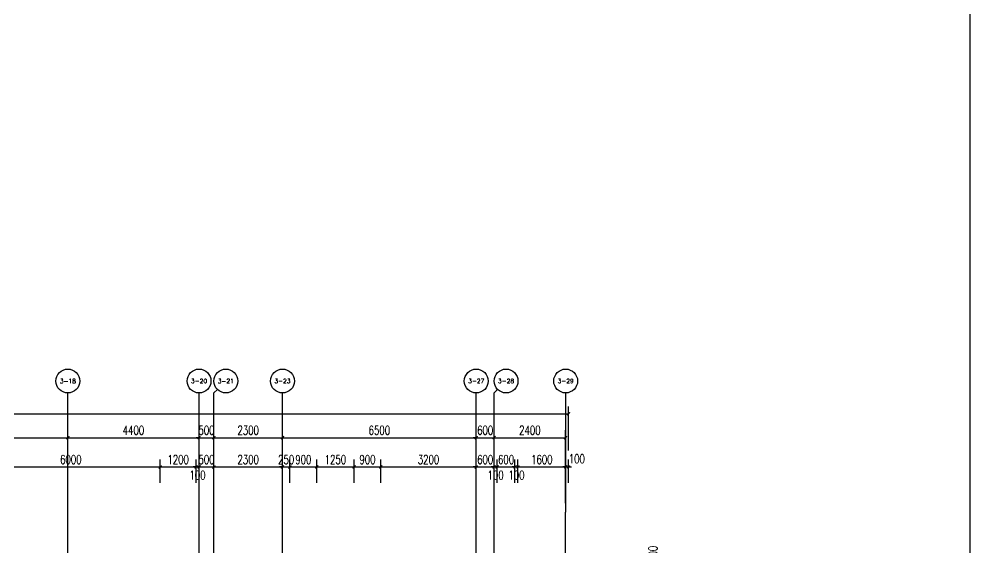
# Model space of a CAD drawing. Extents: x -129588 to 17450, y 1144 to 109436.
# Drawn here: x -14453 to 17450, y 36471 to 54207 of the extents above; entities that cross this region are included whole.
import ezdxf
from ezdxf.enums import TextEntityAlignment as Align

# ---------------------------------------------------------------- set-up
doc = ezdxf.new("R2010")
doc.units = 0
doc.header["$LTSCALE"] = 1000
doc.header["$MEASUREMENT"] = 0
for name, color, linetype in [('A-第三道尺寸线', 105, 'Continuous'), ('AXIS', 3, 'Continuous'), ('AXIS_TEXT', 7, 'Continuous'), ('DOTE', 16, 'Continuous')]:
    doc.layers.add(name, color=color, linetype=linetype)
doc.styles.add('_TCH_AXIS', font='COMPLEX', dxfattribs={"bigfont": 'GBCBIG'})
doc.styles.add('_TCH_DIM_T3', font='SIMPLEX.shx', dxfattribs={"width": 0.705882, "bigfont": 'GBCBIG.shx'})
doc.styles.add('COMPLEX', font='COMPLEX')
doc.dimstyles.new('_TCH_ARCH&&100', dxfattribs={"dimtxt": 297.5, "dimasz": 100, "dimexe": 250, "dimexo": 300, "dimgap": 100, "dimtad": 1, "dimdec": 0, "dimzin": 0, "dimdsep": 46, "dimtxsty": '_TCH_DIM_T3', "dimblk": 'ARCHTICK', "dimcen": 0.09, "dimclrt": 7, "dimazin": 2, "dimtfac": 1, "dimtdec": 0, "dimtix": 1, "dimtmove": 2, "dimatfit": 3, "dimfxl": 0, "dimtolj": 1, "dimtzin": 0, "dimarcsym": 0})

# ---------------------------------------------------------------- blocks, each defined once
blk = doc.blocks.new('zhouxianssceng0329')
at = {"layer": 'DOTE'}
for p, q in [((-12814, 148798), (-12814, 156469)), ((-8414, 151898), (-8414, 156469)), ((-7914, 148798), (-7914, 156469)), ((-5614, 148798), (-5614, 156469)), ((886, 144298), (886, 156469)), ((1486, 147398), (1486, 156469)), ((3886, 132090), (3886, 156469))]:
    blk.add_line(p, q, dxfattribs=at)
blk = doc.blocks.new('_ArchTick')
at = {"color": 0, "linetype": 'ByBlock', "const_width": 0.4}
blk.add_lwpolyline([(-0.5, -0.5), (0.5, 0.5)], dxfattribs=at)
blk = doc.blocks.new('*D606')
at = {"layer": 'A-第三道尺寸线', "color": 0, "lineweight": -2, "transparency": 16777216}
for p, q in [((7090, 35998), (7090, 36098)), ((6353, 35998), (7340, 35998)), ((6353, 35898), (7340, 35898)), ((7090, 35898), (7090, 35998)), ((7090, 35898), (7090, 35798))]:
    blk.add_line(p, q, dxfattribs=at)
at = {"layer": 'Defpoints', "color": 0, "transparency": 16777216}
for p in [(6053, 35998), (6053, 35898), (7090, 35998)]:
    blk.add_point(p, dxfattribs=at)
at = {"layer": 'A-第三道尺寸线', "color": 0, "lineweight": -2, "transparency": 16777216, "xscale": 100, "yscale": 100, "zscale": 100}
for p, rotation in [((7090, 35998), 270), ((7090, 35898), 90)]:
    blk.add_blockref('_ArchTick', p, dxfattribs=dict(at, rotation=rotation))
at = {"layer": 'A-第三道尺寸线', "color": 7, "transparency": 16777216, "insert": (6815, 36273), "char_height": 297.5, "attachment_point": 5, "rotation": 90, "style": '_TCH_DIM_T3'}
blk.add_mtext('\\A1;100', dxfattribs=at)
blk = doc.blocks.new('*D662')
at = {"layer": 'A-第三道尺寸线', "color": 0, "lineweight": -2, "transparency": 16777216}
for p, q in [((-15714, 38659), (-15714, 39437)), ((-9714, 38659), (-9714, 39437)), ((-15714, 39187), (-9714, 39187))]:
    blk.add_line(p, q, dxfattribs=at)
at = {"layer": 'Defpoints', "color": 0, "transparency": 16777216}
for p in [(-9714, 39187), (-15714, 38359), (-9714, 38359)]:
    blk.add_point(p, dxfattribs=at)
at = {"layer": 'A-第三道尺寸线', "color": 0, "lineweight": -2, "transparency": 16777216, "xscale": 100, "yscale": 100, "zscale": 100, "rotation": 180}
blk.add_blockref('_ArchTick', (-15714, 39187), dxfattribs=at)
at = {"layer": 'A-第三道尺寸线', "color": 0, "lineweight": -2, "transparency": 16777216, "xscale": 100, "yscale": 100, "zscale": 100}
blk.add_blockref('_ArchTick', (-9714, 39187), dxfattribs=at)
at = {"layer": 'A-第三道尺寸线', "color": 7, "transparency": 16777216, "insert": (-12714, 39435), "char_height": 297.5, "attachment_point": 5, "style": '_TCH_DIM_T3'}
blk.add_mtext('\\A1;6000', dxfattribs=at)
blk = doc.blocks.new('*D663')
at = {"layer": 'A-第三道尺寸线', "color": 0, "lineweight": -2, "transparency": 16777216}
for p, q in [((-9714, 38659), (-9714, 39437)), ((-8514, 38659), (-8514, 39437)), ((-9714, 39187), (-8514, 39187))]:
    blk.add_line(p, q, dxfattribs=at)
at = {"layer": 'Defpoints', "color": 0, "transparency": 16777216}
for p in [(-8514, 39187), (-9714, 38359), (-8514, 38359)]:
    blk.add_point(p, dxfattribs=at)
at = {"layer": 'A-第三道尺寸线', "color": 0, "lineweight": -2, "transparency": 16777216, "xscale": 100, "yscale": 100, "zscale": 100, "rotation": 180}
blk.add_blockref('_ArchTick', (-9714, 39187), dxfattribs=at)
at = {"layer": 'A-第三道尺寸线', "color": 0, "lineweight": -2, "transparency": 16777216, "xscale": 100, "yscale": 100, "zscale": 100}
blk.add_blockref('_ArchTick', (-8514, 39187), dxfattribs=at)
at = {"layer": 'A-第三道尺寸线', "color": 7, "transparency": 16777216, "insert": (-9114, 39435), "char_height": 297.5, "attachment_point": 5, "style": '_TCH_DIM_T3'}
blk.add_mtext('\\A1;1200', dxfattribs=at)
blk = doc.blocks.new('*D664')
at = {"layer": 'A-第三道尺寸线', "color": 0, "lineweight": -2, "transparency": 16777216}
for p, q in [((-8514, 38659), (-8514, 39437)), ((-8414, 38659), (-8414, 39437)), ((-8514, 39187), (-8614, 39187)), ((-8514, 39187), (-8414, 39187)), ((-8414, 39187), (-8314, 39187))]:
    blk.add_line(p, q, dxfattribs=at)
at = {"layer": 'Defpoints', "color": 0, "transparency": 16777216}
for p in [(-8414, 39187), (-8514, 38359), (-8414, 38359)]:
    blk.add_point(p, dxfattribs=at)
at = {"layer": 'A-第三道尺寸线', "color": 0, "lineweight": -2, "transparency": 16777216, "xscale": 100, "yscale": 100, "zscale": 100}
blk.add_blockref('_ArchTick', (-8514, 39187), dxfattribs=at)
at = {"layer": 'A-第三道尺寸线', "color": 0, "lineweight": -2, "transparency": 16777216, "xscale": 100, "yscale": 100, "zscale": 100, "rotation": 180}
blk.add_blockref('_ArchTick', (-8414, 39187), dxfattribs=at)
at = {"layer": 'A-第三道尺寸线', "color": 7, "transparency": 16777216, "insert": (-8464, 38912), "char_height": 297.5, "attachment_point": 5, "style": '_TCH_DIM_T3'}
blk.add_mtext('\\A1;100', dxfattribs=at)
blk = doc.blocks.new('*D665')
at = {"layer": 'A-第三道尺寸线', "color": 0, "lineweight": -2, "transparency": 16777216}
for p, q in [((-8414, 38659), (-8414, 39437)), ((-7914, 38659), (-7914, 39437)), ((-8414, 39187), (-8514, 39187)), ((-8414, 39187), (-7914, 39187)), ((-7914, 39187), (-7814, 39187))]:
    blk.add_line(p, q, dxfattribs=at)
at = {"layer": 'Defpoints', "color": 0, "transparency": 16777216}
for p in [(-7914, 39187), (-8414, 38359), (-7914, 38359)]:
    blk.add_point(p, dxfattribs=at)
at = {"layer": 'A-第三道尺寸线', "color": 0, "lineweight": -2, "transparency": 16777216, "xscale": 100, "yscale": 100, "zscale": 100}
blk.add_blockref('_ArchTick', (-8414, 39187), dxfattribs=at)
at = {"layer": 'A-第三道尺寸线', "color": 0, "lineweight": -2, "transparency": 16777216, "xscale": 100, "yscale": 100, "zscale": 100, "rotation": 180}
blk.add_blockref('_ArchTick', (-7914, 39187), dxfattribs=at)
at = {"layer": 'A-第三道尺寸线', "color": 7, "transparency": 16777216, "insert": (-8164, 39435), "char_height": 297.5, "attachment_point": 5, "style": '_TCH_DIM_T3'}
blk.add_mtext('\\A1;500', dxfattribs=at)
blk = doc.blocks.new('*D666')
at = {"layer": 'A-第三道尺寸线', "color": 0, "lineweight": -2, "transparency": 16777216}
for p, q in [((-7914, 38659), (-7914, 39437)), ((-5614, 38659), (-5614, 39437)), ((-7914, 39187), (-5614, 39187))]:
    blk.add_line(p, q, dxfattribs=at)
at = {"layer": 'Defpoints', "color": 0, "transparency": 16777216}
for p in [(-5614, 39187), (-7914, 38359), (-5614, 38359)]:
    blk.add_point(p, dxfattribs=at)
at = {"layer": 'A-第三道尺寸线', "color": 0, "lineweight": -2, "transparency": 16777216, "xscale": 100, "yscale": 100, "zscale": 100, "rotation": 180}
blk.add_blockref('_ArchTick', (-7914, 39187), dxfattribs=at)
at = {"layer": 'A-第三道尺寸线', "color": 0, "lineweight": -2, "transparency": 16777216, "xscale": 100, "yscale": 100, "zscale": 100}
blk.add_blockref('_ArchTick', (-5614, 39187), dxfattribs=at)
at = {"layer": 'A-第三道尺寸线', "color": 7, "transparency": 16777216, "insert": (-6764, 39435), "char_height": 297.5, "attachment_point": 5, "style": '_TCH_DIM_T3'}
blk.add_mtext('\\A1;2300', dxfattribs=at)
blk = doc.blocks.new('*D667')
at = {"layer": 'A-第三道尺寸线', "color": 0, "lineweight": -2, "transparency": 16777216}
for p, q in [((-5614, 38659), (-5614, 39437)), ((-5364, 38659), (-5364, 39437)), ((-5614, 39187), (-5714, 39187)), ((-5614, 39187), (-5364, 39187)), ((-5364, 39187), (-5264, 39187))]:
    blk.add_line(p, q, dxfattribs=at)
at = {"layer": 'Defpoints', "color": 0, "transparency": 16777216}
for p in [(-5364, 39187), (-5614, 38359), (-5364, 38359)]:
    blk.add_point(p, dxfattribs=at)
at = {"layer": 'A-第三道尺寸线', "color": 0, "lineweight": -2, "transparency": 16777216, "xscale": 100, "yscale": 100, "zscale": 100}
blk.add_blockref('_ArchTick', (-5614, 39187), dxfattribs=at)
at = {"layer": 'A-第三道尺寸线', "color": 0, "lineweight": -2, "transparency": 16777216, "xscale": 100, "yscale": 100, "zscale": 100, "rotation": 180}
blk.add_blockref('_ArchTick', (-5364, 39187), dxfattribs=at)
at = {"layer": 'A-第三道尺寸线', "color": 7, "transparency": 16777216, "insert": (-5489, 39435), "char_height": 297.5, "attachment_point": 5, "style": '_TCH_DIM_T3'}
blk.add_mtext('\\A1;250', dxfattribs=at)
blk = doc.blocks.new('*D668')
at = {"layer": 'A-第三道尺寸线', "color": 0, "lineweight": -2, "transparency": 16777216}
for p, q in [((-5364, 38659), (-5364, 39437)), ((-4464, 38659), (-4464, 39437)), ((-5364, 39187), (-4464, 39187))]:
    blk.add_line(p, q, dxfattribs=at)
at = {"layer": 'Defpoints', "color": 0, "transparency": 16777216}
for p in [(-4464, 39187), (-5364, 38359), (-4464, 38359)]:
    blk.add_point(p, dxfattribs=at)
at = {"layer": 'A-第三道尺寸线', "color": 0, "lineweight": -2, "transparency": 16777216, "xscale": 100, "yscale": 100, "zscale": 100, "rotation": 180}
blk.add_blockref('_ArchTick', (-5364, 39187), dxfattribs=at)
at = {"layer": 'A-第三道尺寸线', "color": 0, "lineweight": -2, "transparency": 16777216, "xscale": 100, "yscale": 100, "zscale": 100}
blk.add_blockref('_ArchTick', (-4464, 39187), dxfattribs=at)
at = {"layer": 'A-第三道尺寸线', "color": 7, "transparency": 16777216, "insert": (-4914, 39435), "char_height": 297.5, "attachment_point": 5, "style": '_TCH_DIM_T3'}
blk.add_mtext('\\A1;900', dxfattribs=at)
blk = doc.blocks.new('*D669')
at = {"layer": 'A-第三道尺寸线', "color": 0, "lineweight": -2, "transparency": 16777216}
for p, q in [((-4464, 38659), (-4464, 39437)), ((-3214, 38659), (-3214, 39437)), ((-4464, 39187), (-3214, 39187))]:
    blk.add_line(p, q, dxfattribs=at)
at = {"layer": 'Defpoints', "color": 0, "transparency": 16777216}
for p in [(-3214, 39187), (-4464, 38359), (-3214, 38359)]:
    blk.add_point(p, dxfattribs=at)
at = {"layer": 'A-第三道尺寸线', "color": 0, "lineweight": -2, "transparency": 16777216, "xscale": 100, "yscale": 100, "zscale": 100, "rotation": 180}
blk.add_blockref('_ArchTick', (-4464, 39187), dxfattribs=at)
at = {"layer": 'A-第三道尺寸线', "color": 0, "lineweight": -2, "transparency": 16777216, "xscale": 100, "yscale": 100, "zscale": 100}
blk.add_blockref('_ArchTick', (-3214, 39187), dxfattribs=at)
at = {"layer": 'A-第三道尺寸线', "color": 7, "transparency": 16777216, "insert": (-3839, 39435), "char_height": 297.5, "attachment_point": 5, "style": '_TCH_DIM_T3'}
blk.add_mtext('\\A1;1250', dxfattribs=at)
blk = doc.blocks.new('*D670')
at = {"layer": 'A-第三道尺寸线', "color": 0, "lineweight": -2, "transparency": 16777216}
for p, q in [((-3214, 38659), (-3214, 39437)), ((-2314, 38659), (-2314, 39437)), ((-3214, 39187), (-2314, 39187))]:
    blk.add_line(p, q, dxfattribs=at)
at = {"layer": 'Defpoints', "color": 0, "transparency": 16777216}
for p in [(-2314, 39187), (-3214, 38359), (-2314, 38359)]:
    blk.add_point(p, dxfattribs=at)
at = {"layer": 'A-第三道尺寸线', "color": 0, "lineweight": -2, "transparency": 16777216, "xscale": 100, "yscale": 100, "zscale": 100, "rotation": 180}
blk.add_blockref('_ArchTick', (-3214, 39187), dxfattribs=at)
at = {"layer": 'A-第三道尺寸线', "color": 0, "lineweight": -2, "transparency": 16777216, "xscale": 100, "yscale": 100, "zscale": 100}
blk.add_blockref('_ArchTick', (-2314, 39187), dxfattribs=at)
at = {"layer": 'A-第三道尺寸线', "color": 7, "transparency": 16777216, "insert": (-2764, 39435), "char_height": 297.5, "attachment_point": 5, "style": '_TCH_DIM_T3'}
blk.add_mtext('\\A1;900', dxfattribs=at)
blk = doc.blocks.new('*D671')
at = {"layer": 'A-第三道尺寸线', "color": 0, "lineweight": -2, "transparency": 16777216}
for p, q in [((-2314, 38659), (-2314, 39437)), ((886, 38659), (886, 39437)), ((-2314, 39187), (886, 39187))]:
    blk.add_line(p, q, dxfattribs=at)
at = {"layer": 'Defpoints', "color": 0, "transparency": 16777216}
for p in [(886, 39187), (-2314, 38359), (886, 38359)]:
    blk.add_point(p, dxfattribs=at)
at = {"layer": 'A-第三道尺寸线', "color": 0, "lineweight": -2, "transparency": 16777216, "xscale": 100, "yscale": 100, "zscale": 100, "rotation": 180}
blk.add_blockref('_ArchTick', (-2314, 39187), dxfattribs=at)
at = {"layer": 'A-第三道尺寸线', "color": 0, "lineweight": -2, "transparency": 16777216, "xscale": 100, "yscale": 100, "zscale": 100}
blk.add_blockref('_ArchTick', (886, 39187), dxfattribs=at)
at = {"layer": 'A-第三道尺寸线', "color": 7, "transparency": 16777216, "insert": (-714, 39435), "char_height": 297.5, "attachment_point": 5, "style": '_TCH_DIM_T3'}
blk.add_mtext('\\A1;3200', dxfattribs=at)
blk = doc.blocks.new('*D672')
at = {"layer": 'A-第三道尺寸线', "color": 0, "lineweight": -2, "transparency": 16777216}
for p, q in [((886, 38659), (886, 39437)), ((1486, 38659), (1486, 39437)), ((886, 39187), (786, 39187)), ((886, 39187), (1486, 39187)), ((1486, 39187), (1586, 39187))]:
    blk.add_line(p, q, dxfattribs=at)
at = {"layer": 'Defpoints', "color": 0, "transparency": 16777216}
for p in [(1486, 39187), (886, 38359), (1486, 38359)]:
    blk.add_point(p, dxfattribs=at)
at = {"layer": 'A-第三道尺寸线', "color": 0, "lineweight": -2, "transparency": 16777216, "xscale": 100, "yscale": 100, "zscale": 100}
blk.add_blockref('_ArchTick', (886, 39187), dxfattribs=at)
at = {"layer": 'A-第三道尺寸线', "color": 0, "lineweight": -2, "transparency": 16777216, "xscale": 100, "yscale": 100, "zscale": 100, "rotation": 180}
blk.add_blockref('_ArchTick', (1486, 39187), dxfattribs=at)
at = {"layer": 'A-第三道尺寸线', "color": 7, "transparency": 16777216, "insert": (1186, 39435), "char_height": 297.5, "attachment_point": 5, "style": '_TCH_DIM_T3'}
blk.add_mtext('\\A1;600', dxfattribs=at)
blk = doc.blocks.new('*D673')
at = {"layer": 'A-第三道尺寸线', "color": 0, "lineweight": -2, "transparency": 16777216}
for p, q in [((1486, 38659), (1486, 39437)), ((1586, 38659), (1586, 39437)), ((1486, 39187), (1386, 39187)), ((1486, 39187), (1586, 39187)), ((1586, 39187), (1686, 39187))]:
    blk.add_line(p, q, dxfattribs=at)
at = {"layer": 'Defpoints', "color": 0, "transparency": 16777216}
for p in [(1586, 39187), (1486, 38359), (1586, 38359)]:
    blk.add_point(p, dxfattribs=at)
at = {"layer": 'A-第三道尺寸线', "color": 0, "lineweight": -2, "transparency": 16777216, "xscale": 100, "yscale": 100, "zscale": 100}
blk.add_blockref('_ArchTick', (1486, 39187), dxfattribs=at)
at = {"layer": 'A-第三道尺寸线', "color": 0, "lineweight": -2, "transparency": 16777216, "xscale": 100, "yscale": 100, "zscale": 100, "rotation": 180}
blk.add_blockref('_ArchTick', (1586, 39187), dxfattribs=at)
at = {"layer": 'A-第三道尺寸线', "color": 7, "transparency": 16777216, "insert": (1536, 38912), "char_height": 297.5, "attachment_point": 5, "style": '_TCH_DIM_T3'}
blk.add_mtext('\\A1;100', dxfattribs=at)
blk = doc.blocks.new('*D674')
at = {"layer": 'A-第三道尺寸线', "color": 0, "lineweight": -2, "transparency": 16777216}
for p, q in [((1586, 38659), (1586, 39437)), ((2186, 38659), (2186, 39437)), ((1586, 39187), (1486, 39187)), ((1586, 39187), (2186, 39187)), ((2186, 39187), (2286, 39187))]:
    blk.add_line(p, q, dxfattribs=at)
at = {"layer": 'Defpoints', "color": 0, "transparency": 16777216}
for p in [(2186, 39187), (1586, 38359), (2186, 38359)]:
    blk.add_point(p, dxfattribs=at)
at = {"layer": 'A-第三道尺寸线', "color": 0, "lineweight": -2, "transparency": 16777216, "xscale": 100, "yscale": 100, "zscale": 100}
blk.add_blockref('_ArchTick', (1586, 39187), dxfattribs=at)
at = {"layer": 'A-第三道尺寸线', "color": 0, "lineweight": -2, "transparency": 16777216, "xscale": 100, "yscale": 100, "zscale": 100, "rotation": 180}
blk.add_blockref('_ArchTick', (2186, 39187), dxfattribs=at)
at = {"layer": 'A-第三道尺寸线', "color": 7, "transparency": 16777216, "insert": (1886, 39435), "char_height": 297.5, "attachment_point": 5, "style": '_TCH_DIM_T3'}
blk.add_mtext('\\A1;600', dxfattribs=at)
blk = doc.blocks.new('*D675')
at = {"layer": 'A-第三道尺寸线', "color": 0, "lineweight": -2, "transparency": 16777216}
for p, q in [((2186, 38659), (2186, 39437)), ((2286, 38659), (2286, 39437)), ((2186, 39187), (2086, 39187)), ((2186, 39187), (2286, 39187)), ((2286, 39187), (2386, 39187))]:
    blk.add_line(p, q, dxfattribs=at)
at = {"layer": 'Defpoints', "color": 0, "transparency": 16777216}
for p in [(2286, 39187), (2186, 38359), (2286, 38359)]:
    blk.add_point(p, dxfattribs=at)
at = {"layer": 'A-第三道尺寸线', "color": 0, "lineweight": -2, "transparency": 16777216, "xscale": 100, "yscale": 100, "zscale": 100}
blk.add_blockref('_ArchTick', (2186, 39187), dxfattribs=at)
at = {"layer": 'A-第三道尺寸线', "color": 0, "lineweight": -2, "transparency": 16777216, "xscale": 100, "yscale": 100, "zscale": 100, "rotation": 180}
blk.add_blockref('_ArchTick', (2286, 39187), dxfattribs=at)
at = {"layer": 'A-第三道尺寸线', "color": 7, "transparency": 16777216, "insert": (2236, 38912), "char_height": 297.5, "attachment_point": 5, "style": '_TCH_DIM_T3'}
blk.add_mtext('\\A1;100', dxfattribs=at)
blk = doc.blocks.new('*D676')
at = {"layer": 'A-第三道尺寸线', "color": 0, "lineweight": -2, "transparency": 16777216}
for p, q in [((2286, 38659), (2286, 39437)), ((3886, 38659), (3886, 39437)), ((2286, 39187), (3886, 39187))]:
    blk.add_line(p, q, dxfattribs=at)
at = {"layer": 'Defpoints', "color": 0, "transparency": 16777216}
for p in [(3886, 39187), (2286, 38359), (3886, 38359)]:
    blk.add_point(p, dxfattribs=at)
at = {"layer": 'A-第三道尺寸线', "color": 0, "lineweight": -2, "transparency": 16777216, "xscale": 100, "yscale": 100, "zscale": 100, "rotation": 180}
blk.add_blockref('_ArchTick', (2286, 39187), dxfattribs=at)
at = {"layer": 'A-第三道尺寸线', "color": 0, "lineweight": -2, "transparency": 16777216, "xscale": 100, "yscale": 100, "zscale": 100}
blk.add_blockref('_ArchTick', (3886, 39187), dxfattribs=at)
at = {"layer": 'A-第三道尺寸线', "color": 7, "transparency": 16777216, "insert": (3086, 39435), "char_height": 297.5, "attachment_point": 5, "style": '_TCH_DIM_T3'}
blk.add_mtext('\\A1;1600', dxfattribs=at)
blk = doc.blocks.new('*D677')
at = {"layer": 'A-第三道尺寸线', "color": 0, "lineweight": -2, "transparency": 16777216}
for p, q in [((3886, 38659), (3886, 39437)), ((3986, 38659), (3986, 39437)), ((3886, 39187), (3786, 39187)), ((3886, 39187), (3986, 39187)), ((3986, 39187), (4086, 39187))]:
    blk.add_line(p, q, dxfattribs=at)
at = {"layer": 'Defpoints', "color": 0, "transparency": 16777216}
for p in [(3986, 39187), (3886, 38359), (3986, 38359)]:
    blk.add_point(p, dxfattribs=at)
at = {"layer": 'A-第三道尺寸线', "color": 0, "lineweight": -2, "transparency": 16777216, "xscale": 100, "yscale": 100, "zscale": 100}
blk.add_blockref('_ArchTick', (3886, 39187), dxfattribs=at)
at = {"layer": 'A-第三道尺寸线', "color": 0, "lineweight": -2, "transparency": 16777216, "xscale": 100, "yscale": 100, "zscale": 100, "rotation": 180}
blk.add_blockref('_ArchTick', (3986, 39187), dxfattribs=at)
at = {"layer": 'A-第三道尺寸线', "color": 7, "transparency": 16777216, "insert": (4261, 39462), "char_height": 297.5, "attachment_point": 5, "style": '_TCH_DIM_T3'}
blk.add_mtext('\\A1;100', dxfattribs=at)
blk = doc.blocks.new('*D948')
at = {"layer": 'AXIS', "color": 0, "lineweight": -2, "transparency": 16777216}
for p, q in [((-17714, 37969), (-17714, 40419)), ((-12814, 37969), (-12814, 40419)), ((-17714, 40169), (-12814, 40169))]:
    blk.add_line(p, q, dxfattribs=at)
at = {"layer": 'Defpoints', "color": 0, "transparency": 16777216}
for p in [(-12814, 40169), (-17714, 37669), (-12814, 37669)]:
    blk.add_point(p, dxfattribs=at)
at = {"layer": 'AXIS', "color": 0, "lineweight": -2, "transparency": 16777216, "xscale": 100, "yscale": 100, "zscale": 100, "rotation": 180}
blk.add_blockref('_ArchTick', (-17714, 40169), dxfattribs=at)
at = {"layer": 'AXIS', "color": 0, "lineweight": -2, "transparency": 16777216, "xscale": 100, "yscale": 100, "zscale": 100}
blk.add_blockref('_ArchTick', (-12814, 40169), dxfattribs=at)
at = {"layer": 'AXIS', "color": 7, "transparency": 16777216, "insert": (-15264, 40418), "char_height": 297.5, "attachment_point": 5, "style": '_TCH_DIM_T3'}
blk.add_mtext('\\A1;4900', dxfattribs=at)
blk = doc.blocks.new('*D949')
at = {"layer": 'AXIS', "color": 0, "lineweight": -2, "transparency": 16777216}
for p, q in [((-12814, 37969), (-12814, 40419)), ((-8414, 37969), (-8414, 40419)), ((-12814, 40169), (-8414, 40169))]:
    blk.add_line(p, q, dxfattribs=at)
at = {"layer": 'Defpoints', "color": 0, "transparency": 16777216}
for p in [(-8414, 40169), (-12814, 37669), (-8414, 37669)]:
    blk.add_point(p, dxfattribs=at)
at = {"layer": 'AXIS', "color": 0, "lineweight": -2, "transparency": 16777216, "xscale": 100, "yscale": 100, "zscale": 100, "rotation": 180}
blk.add_blockref('_ArchTick', (-12814, 40169), dxfattribs=at)
at = {"layer": 'AXIS', "color": 0, "lineweight": -2, "transparency": 16777216, "xscale": 100, "yscale": 100, "zscale": 100}
blk.add_blockref('_ArchTick', (-8414, 40169), dxfattribs=at)
at = {"layer": 'AXIS', "color": 7, "transparency": 16777216, "insert": (-10614, 40418), "char_height": 297.5, "attachment_point": 5, "style": '_TCH_DIM_T3'}
blk.add_mtext('\\A1;4400', dxfattribs=at)
blk = doc.blocks.new('*D950')
at = {"layer": 'AXIS', "color": 0, "lineweight": -2, "transparency": 16777216}
for p, q in [((-8414, 37969), (-8414, 40419)), ((-7914, 37969), (-7914, 40419)), ((-8414, 40169), (-8514, 40169)), ((-8414, 40169), (-7914, 40169)), ((-7914, 40169), (-7814, 40169))]:
    blk.add_line(p, q, dxfattribs=at)
at = {"layer": 'Defpoints', "color": 0, "transparency": 16777216}
for p in [(-7914, 40169), (-8414, 37669), (-7914, 37669)]:
    blk.add_point(p, dxfattribs=at)
at = {"layer": 'AXIS', "color": 0, "lineweight": -2, "transparency": 16777216, "xscale": 100, "yscale": 100, "zscale": 100}
blk.add_blockref('_ArchTick', (-8414, 40169), dxfattribs=at)
at = {"layer": 'AXIS', "color": 0, "lineweight": -2, "transparency": 16777216, "xscale": 100, "yscale": 100, "zscale": 100, "rotation": 180}
blk.add_blockref('_ArchTick', (-7914, 40169), dxfattribs=at)
at = {"layer": 'AXIS', "color": 7, "transparency": 16777216, "insert": (-8164, 40418), "char_height": 297.5, "attachment_point": 5, "style": '_TCH_DIM_T3'}
blk.add_mtext('\\A1;500', dxfattribs=at)
blk = doc.blocks.new('*D951')
at = {"layer": 'AXIS', "color": 0, "lineweight": -2, "transparency": 16777216}
for p, q in [((-7914, 37969), (-7914, 40419)), ((-5614, 37969), (-5614, 40419)), ((-7914, 40169), (-5614, 40169))]:
    blk.add_line(p, q, dxfattribs=at)
at = {"layer": 'Defpoints', "color": 0, "transparency": 16777216}
for p in [(-5614, 40169), (-7914, 37669), (-5614, 37669)]:
    blk.add_point(p, dxfattribs=at)
at = {"layer": 'AXIS', "color": 0, "lineweight": -2, "transparency": 16777216, "xscale": 100, "yscale": 100, "zscale": 100, "rotation": 180}
blk.add_blockref('_ArchTick', (-7914, 40169), dxfattribs=at)
at = {"layer": 'AXIS', "color": 0, "lineweight": -2, "transparency": 16777216, "xscale": 100, "yscale": 100, "zscale": 100}
blk.add_blockref('_ArchTick', (-5614, 40169), dxfattribs=at)
at = {"layer": 'AXIS', "color": 7, "transparency": 16777216, "insert": (-6764, 40418), "char_height": 297.5, "attachment_point": 5, "style": '_TCH_DIM_T3'}
blk.add_mtext('\\A1;2300', dxfattribs=at)
blk = doc.blocks.new('*D952')
at = {"layer": 'AXIS', "color": 0, "lineweight": -2, "transparency": 16777216}
for p, q in [((-5614, 37969), (-5614, 40419)), ((886, 37969), (886, 40419)), ((-5614, 40169), (886, 40169))]:
    blk.add_line(p, q, dxfattribs=at)
at = {"layer": 'Defpoints', "color": 0, "transparency": 16777216}
for p in [(886, 40169), (-5614, 37669), (886, 37669)]:
    blk.add_point(p, dxfattribs=at)
at = {"layer": 'AXIS', "color": 0, "lineweight": -2, "transparency": 16777216, "xscale": 100, "yscale": 100, "zscale": 100, "rotation": 180}
blk.add_blockref('_ArchTick', (-5614, 40169), dxfattribs=at)
at = {"layer": 'AXIS', "color": 0, "lineweight": -2, "transparency": 16777216, "xscale": 100, "yscale": 100, "zscale": 100}
blk.add_blockref('_ArchTick', (886, 40169), dxfattribs=at)
at = {"layer": 'AXIS', "color": 7, "transparency": 16777216, "insert": (-2364, 40418), "char_height": 297.5, "attachment_point": 5, "style": '_TCH_DIM_T3'}
blk.add_mtext('\\A1;6500', dxfattribs=at)
blk = doc.blocks.new('*D953')
at = {"layer": 'AXIS', "color": 0, "lineweight": -2, "transparency": 16777216}
for p, q in [((886, 37969), (886, 40419)), ((1486, 37969), (1486, 40419)), ((886, 40169), (786, 40169)), ((886, 40169), (1486, 40169)), ((1486, 40169), (1586, 40169))]:
    blk.add_line(p, q, dxfattribs=at)
at = {"layer": 'Defpoints', "color": 0, "transparency": 16777216}
for p in [(1486, 40169), (886, 37669), (1486, 37669)]:
    blk.add_point(p, dxfattribs=at)
at = {"layer": 'AXIS', "color": 0, "lineweight": -2, "transparency": 16777216, "xscale": 100, "yscale": 100, "zscale": 100}
blk.add_blockref('_ArchTick', (886, 40169), dxfattribs=at)
at = {"layer": 'AXIS', "color": 0, "lineweight": -2, "transparency": 16777216, "xscale": 100, "yscale": 100, "zscale": 100, "rotation": 180}
blk.add_blockref('_ArchTick', (1486, 40169), dxfattribs=at)
at = {"layer": 'AXIS', "color": 7, "transparency": 16777216, "insert": (1186, 40418), "char_height": 297.5, "attachment_point": 5, "style": '_TCH_DIM_T3'}
blk.add_mtext('\\A1;600', dxfattribs=at)
blk = doc.blocks.new('*D954')
at = {"layer": 'AXIS', "color": 0, "lineweight": -2, "transparency": 16777216}
for p, q in [((1486, 37969), (1486, 40419)), ((3886, 37969), (3886, 40419)), ((1486, 40169), (3886, 40169))]:
    blk.add_line(p, q, dxfattribs=at)
at = {"layer": 'Defpoints', "color": 0, "transparency": 16777216}
for p in [(3886, 40169), (1486, 37669), (3886, 37669)]:
    blk.add_point(p, dxfattribs=at)
at = {"layer": 'AXIS', "color": 0, "lineweight": -2, "transparency": 16777216, "xscale": 100, "yscale": 100, "zscale": 100, "rotation": 180}
blk.add_blockref('_ArchTick', (1486, 40169), dxfattribs=at)
at = {"layer": 'AXIS', "color": 0, "lineweight": -2, "transparency": 16777216, "xscale": 100, "yscale": 100, "zscale": 100}
blk.add_blockref('_ArchTick', (3886, 40169), dxfattribs=at)
at = {"layer": 'AXIS', "color": 7, "transparency": 16777216, "insert": (2686, 40418), "char_height": 297.5, "attachment_point": 5, "style": '_TCH_DIM_T3'}
blk.add_mtext('\\A1;2400', dxfattribs=at)
blk = doc.blocks.new('*D955')
at = {"layer": 'AXIS', "color": 0, "lineweight": -2, "transparency": 16777216}
for p, q in [((-44214, 39737), (-44214, 41219)), ((3986, 39737), (3986, 41219)), ((-44214, 40969), (3986, 40969))]:
    blk.add_line(p, q, dxfattribs=at)
at = {"layer": 'Defpoints', "color": 0, "transparency": 16777216}
for p in [(3986, 40969), (-44214, 39437), (3986, 39437)]:
    blk.add_point(p, dxfattribs=at)
at = {"layer": 'AXIS', "color": 0, "lineweight": -2, "transparency": 16777216, "xscale": 100, "yscale": 100, "zscale": 100, "rotation": 180}
blk.add_blockref('_ArchTick', (-44214, 40969), dxfattribs=at)
at = {"layer": 'AXIS', "color": 0, "lineweight": -2, "transparency": 16777216, "xscale": 100, "yscale": 100, "zscale": 100}
blk.add_blockref('_ArchTick', (3986, 40969), dxfattribs=at)
at = {"layer": 'AXIS', "color": 7, "transparency": 16777216, "insert": (-20114, 41218), "char_height": 297.5, "attachment_point": 5, "style": '_TCH_DIM_T3'}
blk.add_mtext('\\A1;48200', dxfattribs=at)
blk = doc.blocks.new('_AXISO')
blk.add_circle((0, 0), 0.5)
at = {"layer": 'AXIS_TEXT', "style": 'COMPLEX', "width": 1.041667}
blk.add_attdef('A', text='', height=0.56, dxfattribs=at).set_placement((-0.25, -0.28), (0.25, -0.28), align=Align.FIT)

msp = doc.modelspace()

# ---------------------------------------------------------------- linework, layer by layer
msp.add_lwpolyline([(-57443, 55290), (17450, 55290), (17450, 1144.5), (-57443, 1144.5)], close=True)
at = {"layer": 'AXIS'}
for p, q in [((-12813.7, 37669.4), (-12813.7, 41669.4)), ((-8413.7, 37669.4), (-8413.7, 41669.4)), ((-7796.6, 41786.5), (-7913.7, 41669.4)), ((-7913.7, 37669.4), (-7913.7, 41669.4)), ((-5613.7, 37669.4), (-5613.7, 41669.4)), ((886.3, 37669.4), (886.3, 41669.4)), ((1603.4, 41786.5), (1486.3, 41669.4)), ((1486.3, 37669.4), (1486.3, 41669.4)), ((3886.3, 37669.4), (3886.3, 41669.4))]:
    msp.add_line(p, q, dxfattribs=at)

# ---------------------------------------------------------------- block references
msp.add_blockref('zhouxianssceng0329', (0, -118800))
ref = msp.add_blockref('_AXISO', (-12813.7, 42069.4), dxfattribs=dict(at, xscale=800, yscale=800, zscale=800))
ref.add_attrib('A', '3-18', dxfattribs={"layer": 'AXIS_TEXT', "height": 152.88, "style": '_TCH_AXIS'}).set_placement((-13083.1, 41992.9), (-12544.4, 41992.9), align=Align.FIT)
ref = msp.add_blockref('_AXISO', (-8413.7, 42069.4), dxfattribs=dict(at, xscale=800, yscale=800, zscale=800))
ref.add_attrib('A', '3-20', dxfattribs={"layer": 'AXIS_TEXT', "height": 143.86, "style": '_TCH_AXIS'}).set_placement((-8684.3, 41997.5), (-8143.1, 41997.5), align=Align.FIT)
ref = msp.add_blockref('_AXISO', (-7513.7, 42069.4), dxfattribs=dict(at, xscale=800, yscale=800, zscale=800))
ref.add_attrib('A', '3-21', dxfattribs={"layer": 'AXIS_TEXT', "height": 152.88, "style": '_TCH_AXIS'}).set_placement((-7783.1, 41992.9), (-7244.4, 41992.9), align=Align.FIT)
ref = msp.add_blockref('_AXISO', (-5613.7, 42069.4), dxfattribs=dict(at, xscale=800, yscale=800, zscale=800))
ref.add_attrib('A', '3-23', dxfattribs={"layer": 'AXIS_TEXT', "height": 143.86, "style": '_TCH_AXIS'}).set_placement((-5884.3, 41997.5), (-5343.1, 41997.5), align=Align.FIT)
ref = msp.add_blockref('_AXISO', (886.3, 42069.4), dxfattribs=dict(at, xscale=800, yscale=800, zscale=800))
ref.add_attrib('A', '3-27', dxfattribs={"layer": 'AXIS_TEXT', "height": 143.86, "style": '_TCH_AXIS'}).set_placement((615.7, 41997.5), (1156.9, 41997.5), align=Align.FIT)
ref = msp.add_blockref('_AXISO', (1886.3, 42069.4), dxfattribs=dict(at, xscale=800, yscale=800, zscale=800))
ref.add_attrib('A', '3-28', dxfattribs={"layer": 'AXIS_TEXT', "height": 143.86, "style": '_TCH_AXIS'}).set_placement((1615.7, 41997.5), (2156.9, 41997.5), align=Align.FIT)
ref = msp.add_blockref('_AXISO', (3886.3, 42069.4), dxfattribs=dict(at, xscale=800, yscale=800, zscale=800))
ref.add_attrib('A', '3-29', dxfattribs={"layer": 'AXIS_TEXT', "height": 143.86, "style": '_TCH_AXIS'}).set_placement((3615.7, 41997.5), (4156.9, 41997.5), align=Align.FIT)

# ---------------------------------------------------------------- dimensions: what is measured, and where the dimension line sits
at = {"layer": 'A-第三道尺寸线'}
for p1, p2, picture, middle in [((-15713.7, 38359.4), (-9713.7, 38359.4), '*D662', (-12713.7, 39435.3)), ((-9713.7, 38359.4), (-8513.7, 38359.4), '*D663', (-9113.7, 39435.3)), ((-8413.7, 38359.4), (-7913.7, 38359.4), '*D665', (-8163.7, 39435.3)), ((-7913.7, 38359.4), (-5613.7, 38359.4), '*D666', (-6763.7, 39435.3)), ((-5613.7, 38359.4), (-5363.7, 38359.4), '*D667', (-5488.7, 39435.3)), ((-5363.7, 38359.4), (-4463.7, 38359.4), '*D668', (-4913.7, 39435.3)), ((-4463.7, 38359.4), (-3213.7, 38359.4), '*D669', (-3838.7, 39435.3)), ((-3213.7, 38359.4), (-2313.7, 38359.4), '*D670', (-2763.7, 39435.3)), ((-2313.7, 38359.4), (886.3, 38359.4), '*D671', (-713.7, 39435.3)), ((886.3, 38359.4), (1486.3, 38359.4), '*D672', (1186.3, 39435.3)), ((1586.3, 38359.4), (2186.3, 38359.4), '*D674', (1886.3, 39435.3)), ((2286.3, 38359.4), (3886.3, 38359.4), '*D676', (3086.3, 39435.3))]:
    dim = msp.add_aligned_dim(p1=p1, p2=p2, distance=827.2, dimstyle='_TCH_ARCH&&100', dxfattribs=at)
    dim.commit()
    dim.dimension.update_dxf_attribs({"geometry": picture, "text_midpoint": middle})
for base, p1, p2, angle, picture, middle in [((3986.3, 39186.6), (3886.3, 38359.4), (3986.3, 38359.4), 0, '*D677', (4261.3, 39461.6)), ((-8413.7, 39186.6), (-8513.7, 38359.4), (-8413.7, 38359.4), 0, '*D664', (-8463.7, 38911.6)), ((1586.3, 39186.6), (1486.3, 38359.4), (1586.3, 38359.4), 0, '*D673', (1536.3, 38911.6)), ((2286.3, 39186.6), (2186.3, 38359.4), (2286.3, 38359.4), 0, '*D675', (2236.3, 38911.6)), ((7090, 35998.2), (6053.1, 35898.2), (6053.1, 35998.2), 90, '*D606', (6815, 36273.2))]:
    dim = msp.add_linear_dim(base=base, p1=p1, p2=p2, angle=angle, dimstyle='_TCH_ARCH&&100', dxfattribs=at)
    dim.commit()
    dim.dimension.update_dxf_attribs({"geometry": picture, "text_midpoint": middle, "dimtype": 129})
at = {"layer": 'AXIS'}
for p1, p2, distance, picture, middle in [((-44213.7, 39436.6), (3986.3, 39436.6), 1532.8, '*D955', (-20113.7, 41218.1)), ((-17713.7, 37669.4), (-12813.7, 37669.4), 2500, '*D948', (-15263.7, 40418.1)), ((-12813.7, 37669.4), (-8413.7, 37669.4), 2500, '*D949', (-10613.7, 40418.1)), ((-8413.7, 37669.4), (-7913.7, 37669.4), 2500, '*D950', (-8163.7, 40418.1)), ((-7913.7, 37669.4), (-5613.7, 37669.4), 2500, '*D951', (-6763.7, 40418.1)), ((-5613.7, 37669.4), (886.3, 37669.4), 2500, '*D952', (-2363.7, 40418.1)), ((886.3, 37669.4), (1486.3, 37669.4), 2500, '*D953', (1186.3, 40418.1)), ((1486.3, 37669.4), (3886.3, 37669.4), 2500, '*D954', (2686.3, 40418.1))]:
    dim = msp.add_aligned_dim(p1=p1, p2=p2, distance=distance, dimstyle='_TCH_ARCH&&100', dxfattribs=at)
    dim.commit()
    dim.dimension.update_dxf_attribs({"geometry": picture, "text_midpoint": middle})

doc.saveas('drawing.dxf')
